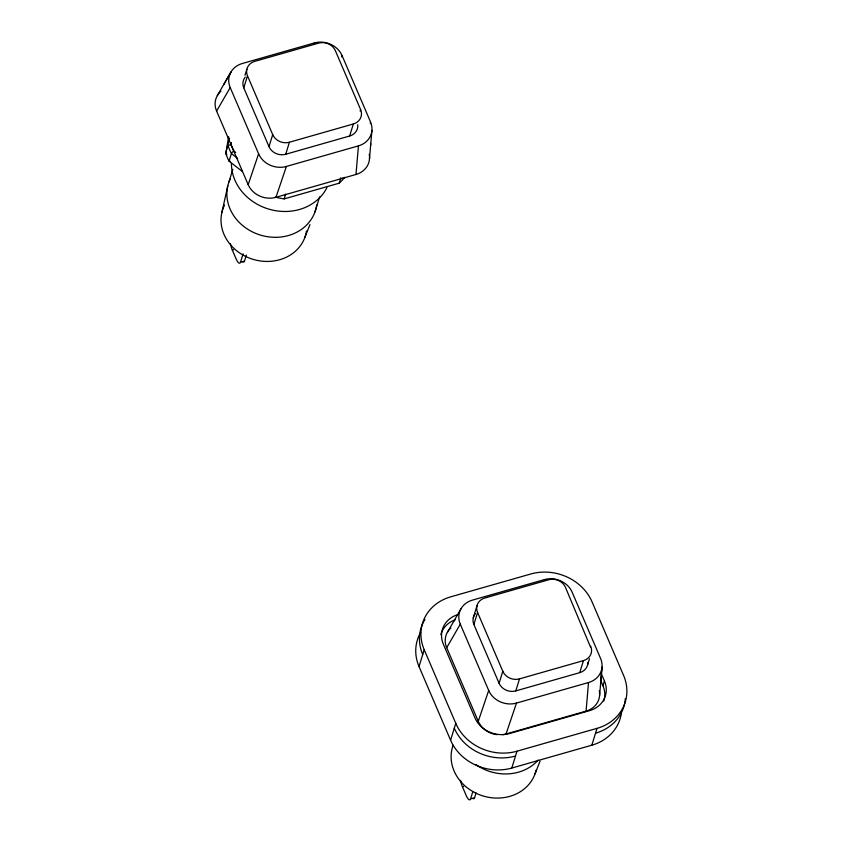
<?xml version="1.0" encoding="UTF-8"?>
<svg xmlns="http://www.w3.org/2000/svg" width="842" height="842" viewBox="0 0 842 842"><rect width="100%" height="100%" fill="white"/><g stroke="black" fill="none" stroke-linecap="round" stroke-linejoin="round"><path stroke-width="1.26" d="M369.491 158.959L370.764 143.645M599.588 695.597L602.03 667.011L600.693 682.252M220.983 91.157A21.639 18.945 17.1 0 0 216.594 111.06L248.18 184.682A21.639 18.945 17.1 0 0 275.955 197.333L355.977 174.473L358.429 145.887A21.639 18.945 17.1 0 0 370.501 121.869L342.073 55.604A21.639 18.945 17.1 0 0 314.287 42.953M370.333 123.658L370.491 121.869M502.748 734.645A21.639 18.945 17.1 0 0 506.053 733.971L586.074 711.111L588.516 682.525A21.639 18.945 17.1 0 0 600.599 658.507L572.171 592.242A21.639 18.945 17.1 0 0 544.385 579.591M370.596 145.613L371.932 130.373M242.433 171.547L229.066 161.159A67.686 59.256 17.1 0 1 225.782 153.507L228.614 136.72M225.782 153.507L229.434 138.141M235.739 152.476L233.855 151.013A65.087 56.982 17.1 0 1 231.129 144.666L231.487 142.561M221.899 212.395L227.814 185.808M341.726 56.93L342.073 55.604M245.001 75.243L246.853 69.223M357.745 124.732A13.019 11.399 17.1 0 1 349.64 136.015L285.712 154.265A13.019 11.399 17.1 0 1 268.998 146.655L243.78 87.842L247.485 75.822A13.019 11.399 17.1 0 1 254.747 61.371L318.665 43.121A13.019 11.399 17.1 0 1 335.39 50.73L360.597 109.534L360.134 111.039M229.066 161.159L231.403 153.539A67.686 59.256 17.1 0 1 228.129 145.898M228.982 181.872L232.834 169.347M268.998 146.655L272.703 134.625L247.485 75.822M230.455 243.706A8.683 2.505 74.1 0 0 232.329 250.074L236.107 258.894A8.683 2.505 74.1 0 0 240.496 262.241L243.096 253.8M240.496 262.241L244.485 261.104L246.348 255.073M285.712 154.265L289.416 142.235L353.345 123.984A13.019 11.399 17.1 0 0 360.597 109.534M275.345 197.123A67.686 59.256 17.1 0 0 284.186 198.891L285.648 194.123M314.982 211.931L319.602 196.902M349.64 136.015L353.345 123.984M284.186 198.891L339.179 183.188L340.852 177.746M419.032 666.569L424.21 649.729A47.678 41.742 17.1 0 1 450.786 596.81L530.818 573.981A47.678 41.742 17.1 0 1 592.042 601.83L623.596 675.452A47.678 41.742 17.1 0 1 597.02 728.372L591.831 745.191L511.81 768.041A47.678 41.742 17.1 0 1 450.586 740.192L419.032 666.569A47.678 41.742 17.1 0 1 420.663 632.437M473.246 617.891L476.951 605.872M587.895 662.507A13.019 11.399 17.1 0 1 579.738 672.653L515.809 690.903A13.019 11.399 17.1 0 1 499.095 683.294L473.878 624.48L477.582 612.46A13.019 11.399 17.1 0 1 484.834 598.009L548.763 579.759A13.019 11.399 17.1 0 1 565.477 587.369L590.463 646.93M450.596 740.192L455.775 723.352L424.21 649.729M499.095 683.294L502.8 671.263L477.582 612.46M460.553 780.345A8.683 2.505 74.1 0 0 462.426 786.712L466.205 795.543A8.683 2.505 74.1 0 0 470.594 798.879L472.815 791.638M472.794 798.416A8.683 2.505 74.1 0 0 474.583 797.742L476.067 792.911M515.809 690.903L519.514 678.873L583.443 660.623A13.019 11.399 17.1 0 0 590.695 646.182M511.81 768.041L516.988 751.201L597.01 728.351M579.738 672.653L583.443 660.623M587.632 664.791L589.484 658.781M603.756 701.081A26.849 23.502 17.1 0 0 602.946 685.735L604.409 680.925L600.956 672.874M248.18 184.682L258.61 153.802L230.203 87.536A21.639 18.945 17.1 0 1 242.254 63.518L314.298 42.963M275.955 197.312L286.385 166.442L358.429 145.887M496.896 734.656A21.639 18.945 17.1 0 1 478.256 721.32L488.707 690.451L460.29 624.175A21.639 18.945 17.1 0 1 472.351 600.157L544.395 579.601M506.053 733.961L516.483 703.081L588.516 682.525M304.92 237.276L309.951 224.603M535.007 773.914L540.038 761.242M223.751 84.526L230.908 72.096L217.32 95.62M453.849 621.164L461.006 608.734M216.615 111.06L230.203 87.536M478.277 721.32L446.702 647.698L460.29 624.175M447.418 632.258L454.838 619.47M232.329 250.074L233.571 249.716M462.426 786.712L463.668 786.365M470.594 798.879L474.583 797.742M231.403 153.539L237.57 158.338M600.956 681.136L602.935 685.735M422.716 654.539A47.678 41.742 17.1 0 1 424.915 619.48M625.322 698.66A47.678 41.742 17.1 0 1 595.536 733.182M621.407 712.795A47.678 41.742 17.1 0 1 591.842 745.202M515.514 756.021A47.678 41.742 17.1 0 1 454.291 728.162M516.988 751.211A47.678 41.742 17.1 0 1 455.764 723.352M440.819 634.584A26.849 23.502 17.1 0 1 455.196 619.807M458.353 614.449A26.849 23.502 17.1 0 0 443.376 644.256L474.962 717.879A26.849 23.502 17.1 0 0 509.421 733.571L589.453 710.711A26.849 23.502 17.1 0 0 604.43 680.925M536.122 770.167A43.395 37.985 17.1 0 1 483.234 796.016A43.395 37.985 17.1 0 1 453.101 745.286M538.206 760.073A45.563 39.89 17.1 0 1 476.014 764.683M473.878 624.48A13.019 11.399 17.1 0 1 475.351 613.702M519.514 678.873A13.019 11.399 17.1 0 1 502.8 671.263M446.692 647.698A21.639 18.945 17.1 0 1 450.902 627.953M516.493 703.091A21.639 18.945 17.1 0 1 488.697 690.451M599.293 690.756A21.639 18.945 17.1 0 1 586.085 711.122M344.736 177.315A67.686 59.256 17.1 0 1 339.179 183.188M343.968 177.83A2.642 1.274 24.5 0 1 343.126 177.82M226.919 154.581A2.642 1.21 -5.5 0 1 226.309 154.37M228.614 145.329A2.642 1.189 -5.4 0 1 231.129 144.687M231.655 153.055A2.642 0.758 -40 0 1 233.844 151.023M230.287 161.306A2.642 0.758 -40 0 1 229.95 161.475M244.485 261.104A8.683 2.505 74.1 0 1 242.37 261.494M306.52 230.992A43.395 37.985 17.1 0 1 252.4 259.147A43.395 37.985 17.1 0 1 224.561 205.038M316.718 205.006A45.563 39.89 17.1 0 1 260.588 235.129A45.563 39.89 17.1 0 1 230.161 179.009M326.928 187.629A50.331 44.068 17.1 0 1 271.061 209.742A50.331 44.068 17.1 0 1 231.403 163.443M243.78 87.842A13.019 11.399 17.1 0 1 245.254 77.064M289.416 142.235A13.019 11.399 17.1 0 1 272.703 134.625M286.396 166.453A21.639 18.945 17.1 0 1 258.599 153.812M369.249 154.328A21.639 18.945 17.1 0 1 355.987 174.483"/></g></svg>
